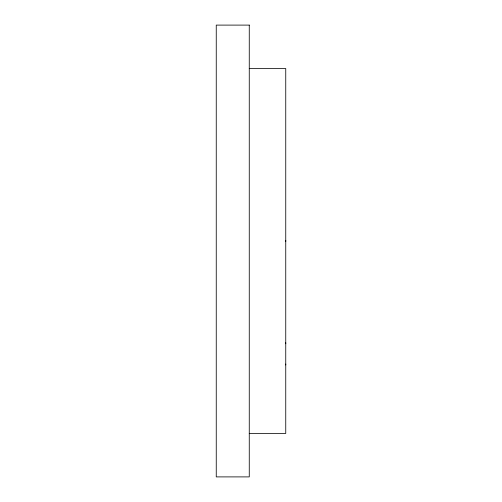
<?xml version="1.0" encoding="UTF-8"?>
<svg xmlns="http://www.w3.org/2000/svg" width="502" height="502" viewBox="0 0 502 502"><rect width="100%" height="100%" fill="white"/><g stroke="black" fill="none" stroke-linecap="round" stroke-linejoin="round"><path stroke-width="0.75" d="M285.751 364.96L285.751 364.044M285.751 343.744L285.751 342.747M285.751 241.506L285.751 240.351M249.262 68.542L285.751 68.542L285.751 433.458L249.262 433.458M249.262 25.1L216.249 25.1L216.249 476.9L249.262 476.9L249.262 25.1"/></g></svg>
